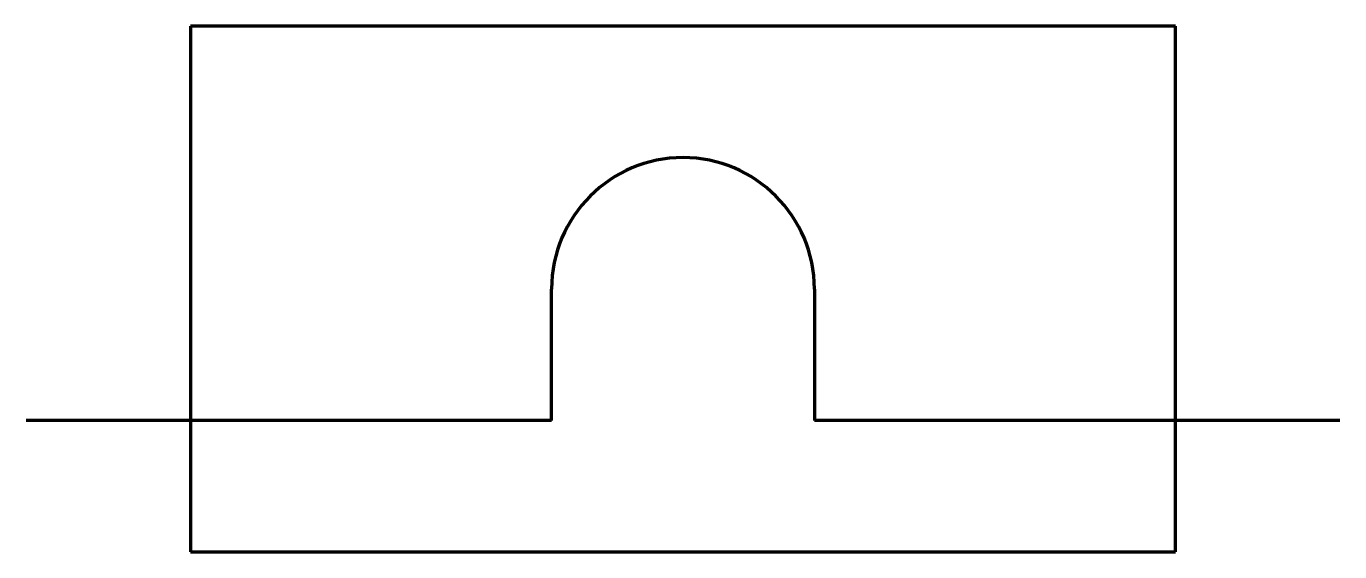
# Model space of a CAD drawing. Header units: millimetres. Extents: x 0 to 20, y -2 to 6.
import ezdxf

# ---------------------------------------------------------------- set-up
doc = ezdxf.new("R2010")
doc.units = ezdxf.units.MM
doc.layers.get('0').update_dxf_attribs({"linetype": 'CONTINUOUS', "lineweight": 0})

msp = doc.modelspace()

# ---------------------------------------------------------------- linework, layer by layer
at = {"color": 7, "linetype": 'CONTINUOUS', "lineweight": 70}
for p, q in [((17.5, 6), (2.5, 6)), ((2.5, 6), (2.5, -2)), ((17.5, -2), (17.5, 6)), ((8, 0), (8, 2)), ((12, 2), (12, 0)), ((8, 0), (0, 0)), ((20, 0), (12, 0)), ((2.5, -2), (17.5, -2))]:
    msp.add_line(p, q, dxfattribs=at)
msp.add_arc((10, 2), 2, 0, 180, dxfattribs=at)

doc.saveas('drawing.dxf')
